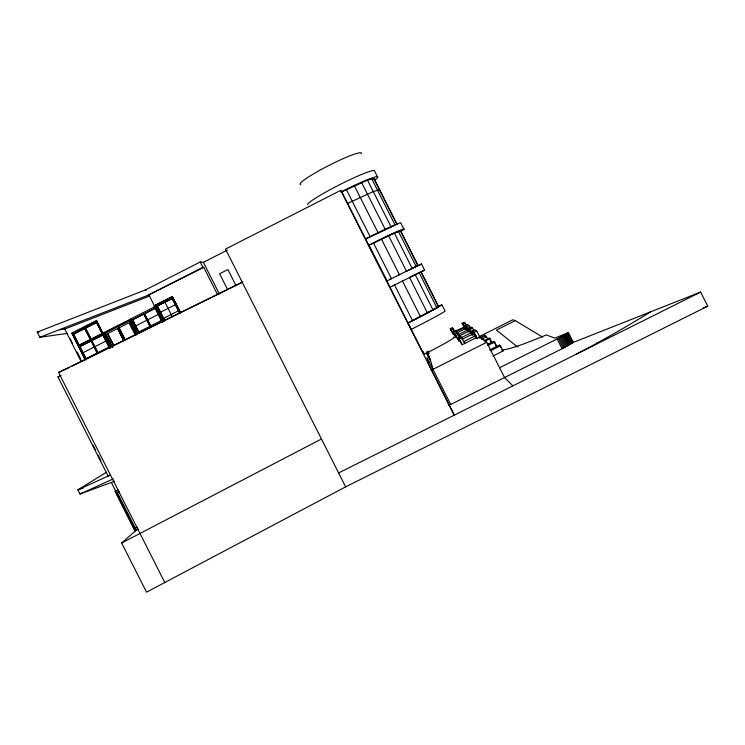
<?xml version="1.0" encoding="UTF-8"?>
<svg xmlns="http://www.w3.org/2000/svg" width="745" height="745" viewBox="0 0 745 745"><rect width="100%" height="100%" fill="white"/><g stroke="black" fill="none" stroke-linecap="round" stroke-linejoin="round"><path stroke-width="1.12" d="M368.849 245.347L388.583 235.727L400.484 230.754L417.936 265.807M374.027 179.312L373.943 178.474L367.49 180.141L341.834 191.865L340.707 190.357L225.502 249.1L345.643 486.857L146.532 592.173L121.658 542.984L136.316 530.17L116.378 490.741M379.689 190.515L379.633 189.751L373.254 191.567L347.664 203.404M138.17 529.173L134.966 530.84L115.205 491.3L135.124 530.701M448.881 405.392L563.257 348.185L573.352 342.374L700.635 292.059L707.75 306.167L345.643 486.857M499.606 367.751L558.303 338.36L568.416 332.605L573.352 342.374M408.037 322.939L438.675 306.651L421.046 271.748L409.526 277.475M81.997 492.79L80.032 494.028L77.899 489.828L106.544 472.19M419.631 264.997L421.484 263.944L424.594 270.1L422.722 271.106M596.438 343.473L602.658 340.018A206.514 18.551 -26.4 0 0 650.599 311.838M431.132 370.256L486.736 342.272L504.551 377.547L512.914 385.854M121.658 542.984L321.467 439.001M67.124 333.425L39.867 337.28L37.25 332.112L145.303 289.991L200.209 261.998L203.376 262.333L227.29 250.143M85.135 359.584L71.818 333.238L96.515 320.657L110.53 347.999M71.818 333.238L96.701 320.639M39.867 337.28L147.976 295.281L202.891 267.297L203.767 267.371L217.307 294.145M147.976 295.281L203.767 267.371M90.508 339.543L84.716 328.489L90.508 339.543L78.942 345.308L73.327 334.216L96.776 322.417L102.382 333.499L91.188 339.199L85.396 328.145L91.188 339.199M73.327 334.216L96.776 322.417M365.553 238.922L368.728 237.301A37.548 1.723 -26.9 0 1 400.866 223.118L403.976 229.274M368.756 245.263L371.932 243.643A37.548 1.527 -26.9 0 1 400.587 231.62M163.863 321.319L155.649 305.078L172.253 296.622L180.737 312.788M155.649 305.078L172.533 296.547M78.942 345.308L102.382 333.499M102.195 333.527L103.006 333.117M111.173 346.63L104.049 332.531L129.649 319.558L136.773 333.667M137.955 332.922L130.859 318.879L154.764 306.772M164.44 320.406L157.186 306.055L172.142 298.447L179.675 312.77M157.186 306.055L172.43 298.428M112.383 347.272L105.12 332.894L129.304 320.648M105.12 332.894L129.639 320.601M79.641 346.695L103.08 334.887L79.641 346.695L86.28 359.835M139.026 333.024L132.368 319.856L155.537 308.058M132.368 319.856L155.835 308.03M113.715 345.615L107.625 333.564L117.673 328.517L123.763 340.567M119.088 327.8L128.959 322.771L135.059 334.822M160.594 312.174L175.531 304.575M83.095 352.683L94.28 346.993M94.95 346.649L106.144 340.949L103.592 335.902M135.767 325.882L146.998 320.173M147.668 319.829L158.909 314.111M163.695 318.32L178.642 310.721M109.208 347.012L98.014 352.711L91.7 340.614L98.34 353.754M161.982 320.182L150.741 325.9L144.446 313.766L151.095 326.934M108.36 476.549L57.98 376.923L61.062 375.359M365.674 239.061L394.142 225.642M386.804 280.995L391.507 278.695L373.478 243M390.007 287.337L394.552 285.009L412.553 320.657A34.335 0.847 -26.8 0 0 437.036 307.07M393.183 285.726L402.468 281.014L420.45 316.606M113.37 478.821L80.032 494.028L114.59 481.223M115.028 491.421L118.073 489.884M341.834 191.865L423.914 354.387L428.44 352.106A34.335 1.751 -26.7 0 0 453.798 337.094M389.98 279.375L399.432 274.719L381.44 239.08M402.021 281.275L424.594 270.1M411.091 329.43L414.276 327.828A37.539 1.127 -26.8 0 0 445.054 310.954L441.943 304.798M117.365 492.78L119.433 491.737M450.241 328.815L453.575 334.635L450.241 328.815L452.401 327.726L454.813 331.609M465.187 329.448L462.114 323.358L464.275 322.268L466.584 325.146M451.153 329.839L453.36 328.731M462.114 323.358L463.39 324.326L465.606 323.209M452.504 331.367L456.098 337.597L452.504 331.367L454.795 330.221L456.899 333.378M468.158 331.683L465.094 325.621L467.385 324.466L468.884 325.528L470.44 328.601M453.528 332.521L455.875 331.348M455.716 331.925L464.312 327.614M465.094 325.621L466.528 326.71L468.884 325.528M456.732 333.043L465.308 328.741L465.839 329.169L467.311 328.424M455.055 334.244L458.939 340.94L455.055 334.244L457.486 333.024L460.065 336.991M472.041 335.259L468.456 328.163L470.887 326.943L472.581 328.135L473.96 330.864M456.21 335.548L458.706 334.291M458.305 334.673L468.409 329.597M468.456 328.163L470.076 329.392L472.581 328.135M459.442 335.921L468.531 331.357L469.127 331.842L470.691 331.05M486.736 342.272L479.715 336.936L477.042 338.277L476.279 337.653L462.161 344.739L457.942 337.494L460.522 336.191L464.824 343.398M475.869 338.211L472.256 331.041L474.844 329.737L476.772 331.097L479.715 336.936M427.332 354.005L427.853 353.745L428.151 354.974M427.248 354.21L428.841 353.409L428.226 351.044M461.127 337.783L471.026 332.819M457.942 337.494L459.255 338.975L461.909 337.643M472.256 331.041L474.099 332.447L476.772 331.097M427.909 355.84L428.44 355.57L427.118 352.255M462.403 339.199L472.153 334.3L472.833 334.85L474.5 334.011M463.353 341.797L476.092 335.408M479.24 336.628L512.811 319.782L515.289 320.629L542.593 337.057M479.165 338.053L484.893 335.175L485.582 335.65L486.28 337.029L481.456 339.45M515.289 320.629L496.449 330.082L516.499 346.127A100.361 10.979 -25.7 0 0 518.092 346.891M480.758 338.072L485.582 335.65M484.12 340.642L489.176 338.109L489.949 338.64L491.821 342.346L487.733 344.395M484.846 341.201L489.949 338.64M488.04 344.386L493.991 341.396L497.139 346.518M487.845 345.512L494.857 341.992M489.623 350.038L499.429 345.121L500.417 345.801L503.043 350.988L493.125 355.961M135.255 528.168L137.322 527.125M490.499 350.774L500.417 345.801M338.612 472.945L700.635 292.059M398.817 274.933L421.484 263.944M164.785 582.515L58.585 372.472L242.758 282.001L212.604 296.864M68.838 367.741L58.585 372.472M72.246 366.065L97.204 353.763M99.281 352.739L157.502 324.038M159.579 323.004L210.528 297.888M406.37 271.217L418.094 265.62L400.465 230.717M412.069 268.414L417.964 265.639M110.213 475.105L77.899 489.828L83.338 487.891M455.968 330.78L464.731 326.971M436.821 307.182L438.675 306.651M568.416 332.605L554.811 338.109L546.308 334.943L540.041 337.541A124.005 9.191 -26 0 1 502.279 349.843M59.516 329.746L64.759 329.076L149.754 295.961M703.429 307.825L707.75 306.167M57.98 376.923L60.224 376.337M107.625 333.564L113.892 345.587M104.049 332.531L111.35 346.593M117.673 328.517L123.596 340.595M37.25 332.112L39.541 331.823M129.649 319.558L136.614 333.695M130.859 318.879L138.114 332.894M145.303 289.991L146.42 289.963M495.202 343.808L495.946 345.876M501.757 350.057L503.043 350.988M485.405 336.191L488.748 339.394M490.582 341.154L491.821 342.346M567.848 332.996L572.784 342.774M567.187 333.425L572.123 343.203M566.442 333.881L571.387 343.678M565.623 334.375L570.568 344.171M564.738 334.896L569.683 344.693M563.788 335.436L568.733 345.242M562.773 335.995L567.727 345.81M561.711 336.572L566.666 346.388M560.613 337.168L565.567 346.984M559.467 337.764L564.431 347.58M558.303 338.36L563.257 348.185M557.111 338.966L562.075 348.781M499.429 345.121L500.724 347.692M493.991 341.396L494.801 343.007M489.176 338.109L490.322 340.372M474.099 332.447L477.042 338.277M473.364 331.888L476.279 337.653M470.076 329.392L472.833 334.85M469.425 328.899L472.153 334.3M466.528 326.71L469.127 331.842M465.96 326.273L468.531 331.357M463.39 324.326L465.839 329.169M462.887 323.945L465.308 328.741M460.522 336.191L461.937 338.994M457.924 333.9L459.693 337.411M377.706 177.254L374.595 171.099A37.548 3.408 -26.9 0 0 341.62 183.698A37.548 3.408 -26.9 0 0 307.62 204.679M459.255 338.975L462.161 344.739M452.401 327.726L453.817 330.538M373.943 178.474L397.243 224.618M374.092 179.256L396.722 224.068M421.409 272.949L438.377 306.549M398.407 231.36L416.148 266.496M371.699 178.772L395.167 225.223M419.128 272.67L436.868 307.797M394.347 233.055L412.199 268.396M367.49 180.141L391.088 226.88M415.198 274.607L433.041 309.948M388.564 235.681L406.5 271.199M361.567 182.516L385.286 229.479M409.508 277.438L427.444 312.956M354.35 185.738L378.153 232.859M346.351 189.575L370.181 236.77M427.788 351.333L428.841 353.409M427.248 352.208L430.601 360.245L426.429 351.975M427.416 353.53L428.44 355.57M426.336 352.646L431.048 361.968L432.938 369.269M450.716 404.47L427.006 357.535L428.366 363.746L454.254 415.161L340.707 190.357M368.98 245.328L386.99 280.977M410.635 328.526L407.887 323.088L411.072 321.486A37.539 0.922 -26.8 0 0 437.054 306.819M235.848 285.279L227.905 269.541L219.589 273.769L227.542 289.498M203.376 262.333L219.375 294.005M200.209 261.998L202.891 267.297M172.402 296.612L180.607 312.853M172.253 296.622L180.467 312.872M172.142 298.447L179.396 312.807M164.952 302.228L172.197 316.569M157.484 306.037L164.729 320.369M155.807 305.059L164.012 321.291M162.913 321.961L154.718 305.748L154.038 306.093L162.233 322.306M149.084 295.234L162.596 321.961M154.96 307.48L162.196 321.784M150.425 327.279L143.925 314.101L150.062 326.245L138.831 331.953L132.694 319.81M131.195 323.684L132.238 325.733M129.136 320.667L136.409 335.054M118.353 326.347L125.179 339.85M118.185 326.375L124.927 339.711M105.483 332.838L112.746 347.198M104.384 332.419L111.508 346.509M96.515 320.657L110.353 348.036M96.403 322.455L102.018 333.555M102.717 334.943L109.366 348.101M97.157 353.093L91.216 340.931L97.344 353.046L86.15 358.736L80.032 346.621M73.727 334.16L79.324 345.233M72.023 333.211L85.405 359.695M77.536 353.009L80.088 358.056M70.03 338.575L72.647 343.752M76.837 352.031L81.55 361.353M64.759 329.076L81.084 361.372M93.078 445.184L95.695 450.353M98.312 455.53L100.92 460.699M111.508 482.779L135.637 530.505M119.191 498.796L121.817 503.974M124.434 509.161L134.919 529.9M423.43 351.714L423.914 354.387M373.366 243.066A34.345 1.397 -26.9 0 1 400.326 231.201M300.766 184.564A34.345 3.697 -27 0 1 324.904 167.523L333.099 163.351A34.345 3.697 -27 0 1 361.232 153.787M340.847 192.061A37.548 3.213 -26.9 0 1 371.55 178.111A37.548 3.213 -26.9 0 1 374.605 180.178M597.592 342.83A84.53 8.223 -26.1 0 1 575.606 354.527"/></g></svg>
